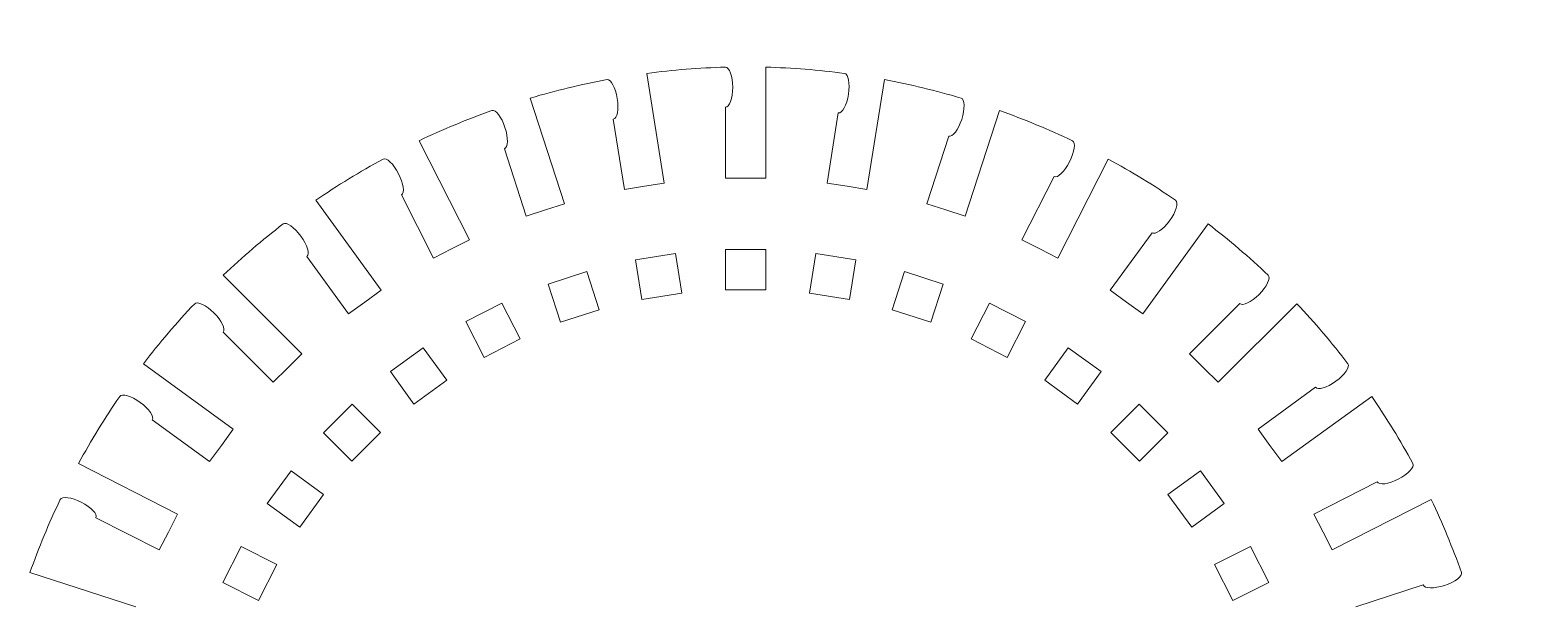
# Model space of a CAD drawing. Header units: millimetres. Extents: x -719 to 719, y -716 to 718.
# Drawn here: x -715.7 to -598.6, y -130.4 to -85.8 of the extents above; entities that cross this region are included whole.
import ezdxf

# ---------------------------------------------------------------- set-up
doc = ezdxf.new("R2010")
doc.units = ezdxf.units.MM
doc.header["$MEASUREMENT"] = 0
doc.layers.add('Layer 1', color=7, linetype='Continuous')

msp = doc.modelspace()

# ---------------------------------------------------------------- linework, layer by layer
at = {"layer": 'Layer 1', "color": 250, "lineweight": 9}
for points, knots in [([(-486.7161, -712.0604), (-650.2013, -480.9197), (-527.7505, -387.4721), (-435.6653, -317.1978), (-435.6653, -317.1978), (-435.6653, -317.1978), (-435.6653, -317.1978), (-435.6653, -317.1978), (-435.6653, -317.1978), (-398.5329, -288.8602), (-366.9284, -264.7421), (-366.9084, -239.3433), (-366.9084, -239.3433), (-366.9084, -239.3433), (-366.9084, -239.3433), (-366.9084, -239.3433), (-366.9084, -239.3433), (-366.8727, -188.1473), (-366.8431, -136.9512), (-366.7439, -85.7561)], [0, 0, 0, 0, 0.16666667, 0.16666667, 0.16666667, 0.16666667, 0.33333333, 0.33333333, 0.33333333, 0.33333333, 0.5, 0.5, 0.5, 0.5, 0.66666667, 0.66666667, 0.66666667, 0.66666667, 1, 1, 1, 1]), ([(-661.3677, -91.7939), (-661.0597, -91.7939), (-660.8109, -91.0892), (-660.8109, -90.2279), (-660.8109, -90.2279), (-660.8109, -90.2279), (-660.8109, -90.2279), (-660.8109, -90.2279), (-660.8109, -90.2279), (-660.8109, -90.2279), (-660.8109, -90.2279), (-660.8109, -90.2279), (-660.8109, -90.2279), (-660.8109, -90.2279), (-660.8109, -90.2279), (-660.8109, -90.2279), (-660.8109, -90.2279), (-660.8118, -89.3666), (-661.0623, -88.6619), (-661.3677, -88.6593), (-661.3677, -88.6593), (-661.3677, -88.6593), (-661.3677, -88.6593), (-661.3677, -88.6593), (-661.3677, -88.6593), (-661.3677, -88.6593), (-661.3677, -88.6593), (-661.3677, -88.6593)], [0, 0, 0, 0, 0.125, 0.125, 0.125, 0.125, 0.25, 0.25, 0.25, 0.25, 0.375, 0.375, 0.375, 0.375, 0.5, 0.5, 0.5, 0.5, 0.625, 0.625, 0.625, 0.625, 0.75, 0.75, 0.75, 0.75, 1, 1, 1, 1]), ([(-670.1321, -92.7318), (-669.8276, -92.683), (-669.6919, -91.9479), (-669.8267, -91.097), (-669.8267, -91.097), (-669.8267, -91.097), (-669.8267, -91.097), (-669.8267, -91.097), (-669.8267, -91.097), (-669.8267, -91.097), (-669.8267, -91.097), (-669.8267, -91.097), (-669.8267, -91.097), (-669.8267, -91.097), (-669.8267, -91.097), (-669.8267, -91.097), (-669.8267, -91.097), (-669.9624, -90.247), (-670.3209, -89.5902), (-670.6228, -89.6354), (-670.6228, -89.6354), (-670.6228, -89.6354), (-670.6228, -89.6354), (-670.6228, -89.6354), (-670.6228, -89.6354), (-670.6228, -89.6354), (-670.6228, -89.6354), (-670.6228, -89.6354)], [0, 0, 0, 0, 0.125, 0.125, 0.125, 0.125, 0.25, 0.25, 0.25, 0.25, 0.375, 0.375, 0.375, 0.375, 0.5, 0.5, 0.5, 0.5, 0.625, 0.625, 0.625, 0.625, 0.75, 0.75, 0.75, 0.75, 1, 1, 1, 1]), ([(-652.565, -92.2393), (-652.2605, -92.2872), (-651.9038, -91.6295), (-651.7699, -90.7795), (-651.7699, -90.7795), (-651.7699, -90.7795), (-651.7699, -90.7795), (-651.7699, -90.7795), (-651.7699, -90.7795), (-651.7699, -90.7795), (-651.7699, -90.7795), (-651.7699, -90.7795), (-651.7699, -90.7795), (-651.7699, -90.7795), (-651.7699, -90.7795), (-651.7699, -90.7795), (-651.7699, -90.7795), (-651.6359, -89.9286), (-651.7733, -89.1935), (-652.0744, -89.143), (-652.0744, -89.143), (-652.0744, -89.143), (-652.0744, -89.143), (-652.0744, -89.143), (-652.0744, -89.143), (-652.0744, -89.143), (-652.0744, -89.143), (-652.0744, -89.143)], [0, 0, 0, 0, 0.125, 0.125, 0.125, 0.125, 0.25, 0.25, 0.25, 0.25, 0.375, 0.375, 0.375, 0.375, 0.5, 0.5, 0.5, 0.5, 0.625, 0.625, 0.625, 0.625, 0.75, 0.75, 0.75, 0.75, 1, 1, 1, 1]), ([(-643.9399, -94.0559), (-643.6467, -94.1507), (-643.1917, -93.5574), (-642.9263, -92.7378), (-642.9263, -92.7378), (-642.9263, -92.7378), (-642.9263, -92.7378), (-642.9263, -92.7378), (-642.9263, -92.7378), (-642.9263, -92.7378), (-642.9263, -92.7378), (-642.9263, -92.7378), (-642.9263, -92.7378), (-642.9263, -92.7378), (-642.9263, -92.7378), (-642.9263, -92.7378), (-642.9263, -92.7378), (-642.661, -91.9192), (-642.681, -91.171), (-642.9707, -91.0744), (-642.9707, -91.0744), (-642.9707, -91.0744), (-642.9707, -91.0744), (-642.9707, -91.0744), (-642.9707, -91.0744), (-642.9707, -91.0744), (-642.9707, -91.0744), (-642.9707, -91.0744)], [0, 0, 0, 0, 0.125, 0.125, 0.125, 0.125, 0.25, 0.25, 0.25, 0.25, 0.375, 0.375, 0.375, 0.375, 0.5, 0.5, 0.5, 0.5, 0.625, 0.625, 0.625, 0.625, 0.75, 0.75, 0.75, 0.75, 1, 1, 1, 1]), ([(-678.6416, -95.0286), (-678.3492, -94.9337), (-678.3301, -94.1855), (-678.5963, -93.3669), (-678.5963, -93.3669), (-678.5963, -93.3669), (-678.5963, -93.3669), (-678.5963, -93.3669), (-678.5963, -93.3669), (-678.5963, -93.3669), (-678.5963, -93.3669), (-678.5963, -93.3669), (-678.5963, -93.3669), (-678.5963, -93.3669), (-678.5963, -93.3669), (-678.5963, -93.3669), (-678.5963, -93.3669), (-678.8634, -92.5482), (-679.3193, -91.9548), (-679.6107, -92.0471), (-679.6107, -92.0471), (-679.6107, -92.0471), (-679.6107, -92.0471), (-679.6107, -92.0471), (-679.6107, -92.0471), (-679.6107, -92.0471), (-679.6107, -92.0471), (-679.6107, -92.0471)], [0, 0, 0, 0, 0.125, 0.125, 0.125, 0.125, 0.25, 0.25, 0.25, 0.25, 0.375, 0.375, 0.375, 0.375, 0.5, 0.5, 0.5, 0.5, 0.625, 0.625, 0.625, 0.625, 0.75, 0.75, 0.75, 0.75, 1, 1, 1, 1]), ([(-635.7053, -97.1992), (-635.4304, -97.3393), (-634.8884, -96.8242), (-634.4978, -96.056), (-634.4978, -96.056), (-634.4978, -96.056), (-634.4978, -96.056), (-634.4978, -96.056), (-634.4978, -96.056), (-634.4978, -96.056), (-634.4978, -96.056), (-634.4978, -96.056), (-634.4978, -96.056), (-634.4978, -96.056), (-634.4978, -96.056), (-634.4978, -96.056), (-634.4978, -96.056), (-634.108, -95.2887), (-634.0106, -94.5466), (-634.282, -94.4065), (-634.282, -94.4065), (-634.282, -94.4065), (-634.282, -94.4065), (-634.282, -94.4065), (-634.282, -94.4065), (-634.282, -94.4065), (-634.282, -94.4065), (-634.282, -94.4065)], [0, 0, 0, 0, 0.125, 0.125, 0.125, 0.125, 0.25, 0.25, 0.25, 0.25, 0.375, 0.375, 0.375, 0.375, 0.5, 0.5, 0.5, 0.5, 0.625, 0.625, 0.625, 0.625, 0.75, 0.75, 0.75, 0.75, 1, 1, 1, 1]), ([(-686.6873, -98.6286), (-686.4133, -98.4885), (-686.5107, -97.7473), (-686.9022, -96.98), (-686.9022, -96.98), (-686.9022, -96.98), (-686.9022, -96.98), (-686.9022, -96.98), (-686.9022, -96.98), (-686.9022, -96.98), (-686.9022, -96.98), (-686.9022, -96.98), (-686.9022, -96.98), (-686.9022, -96.98), (-686.9022, -96.98), (-686.9022, -96.98), (-686.9022, -96.98), (-687.2946, -96.2135), (-687.8375, -95.6993), (-688.1106, -95.8359), (-688.1106, -95.8359), (-688.1106, -95.8359), (-688.1106, -95.8359), (-688.1106, -95.8359), (-688.1106, -95.8359), (-688.1106, -95.8359), (-688.1106, -95.8359), (-688.1106, -95.8359)], [0, 0, 0, 0, 0.125, 0.125, 0.125, 0.125, 0.25, 0.25, 0.25, 0.25, 0.375, 0.375, 0.375, 0.375, 0.5, 0.5, 0.5, 0.5, 0.625, 0.625, 0.625, 0.625, 0.75, 0.75, 0.75, 0.75, 1, 1, 1, 1]), ([(-628.0632, -101.5927), (-627.8144, -101.7737), (-627.1985, -101.3491), (-626.6921, -100.6522), (-626.6921, -100.6522), (-626.6921, -100.6522), (-626.6921, -100.6522), (-626.6921, -100.6522), (-626.6921, -100.6522), (-626.6921, -100.6522), (-626.6921, -100.6522), (-626.6921, -100.6522), (-626.6921, -100.6522), (-626.6921, -100.6522), (-626.6921, -100.6522), (-626.6921, -100.6522), (-626.6921, -100.6522), (-626.1866, -99.9554), (-625.9752, -99.2376), (-626.2214, -99.0567), (-626.2214, -99.0567), (-626.2214, -99.0567), (-626.2214, -99.0567), (-626.2214, -99.0567), (-626.2214, -99.0567), (-626.2214, -99.0567), (-626.2214, -99.0567), (-626.2214, -99.0567)], [0, 0, 0, 0, 0.125, 0.125, 0.125, 0.125, 0.25, 0.25, 0.25, 0.25, 0.375, 0.375, 0.375, 0.375, 0.5, 0.5, 0.5, 0.5, 0.625, 0.625, 0.625, 0.625, 0.75, 0.75, 0.75, 0.75, 1, 1, 1, 1]), ([(-694.071, -103.4432), (-693.8222, -103.2614), (-694.0345, -102.5445), (-694.5408, -101.8485), (-694.5408, -101.8485), (-694.5408, -101.8485), (-694.5408, -101.8485), (-694.5408, -101.8485), (-694.5408, -101.8485), (-694.5408, -101.8485), (-694.5408, -101.8485), (-694.5408, -101.8485), (-694.5408, -101.8485), (-694.5408, -101.8485), (-694.5408, -101.8485), (-694.5408, -101.8485), (-694.5408, -101.8485), (-695.048, -101.1525), (-695.6649, -100.7288), (-695.9128, -100.9071), (-695.9128, -100.9071), (-695.9128, -100.9071), (-695.9128, -100.9071), (-695.9128, -100.9071), (-695.9128, -100.9071), (-695.9128, -100.9071), (-695.9128, -100.9071), (-695.9128, -100.9071)], [0, 0, 0, 0, 0.125, 0.125, 0.125, 0.125, 0.25, 0.25, 0.25, 0.25, 0.375, 0.375, 0.375, 0.375, 0.5, 0.5, 0.5, 0.5, 0.625, 0.625, 0.625, 0.625, 0.75, 0.75, 0.75, 0.75, 1, 1, 1, 1]), ([(-661.3747, -102.9064), (-661.3747, -102.9064), (-658.2131, -102.9064), (-658.2131, -102.9064), (-658.2131, -102.9064), (-658.2131, -102.9064), (-658.2131, -106.0401), (-658.2131, -106.0401), (-658.2131, -106.0401), (-658.2131, -106.0401), (-661.3747, -106.0401), (-661.3747, -106.0401), (-661.3747, -106.0401), (-661.3747, -106.0401), (-661.3747, -102.9064), (-661.3747, -102.9064)], [0, 0, 0, 0, 0.2, 0.2, 0.2, 0.2, 0.4, 0.4, 0.4, 0.4, 0.6, 0.6, 0.6, 0.6, 1, 1, 1, 1]), ([(-668.3999, -103.7085), (-668.3999, -103.7085), (-665.2775, -103.2135), (-665.2775, -103.2135), (-665.2775, -103.2135), (-665.2775, -103.2135), (-664.7877, -106.3081), (-664.7877, -106.3081), (-664.7877, -106.3081), (-664.7877, -106.3081), (-667.9101, -106.8031), (-667.9101, -106.8031), (-667.9101, -106.8031), (-667.9101, -106.8031), (-668.3999, -103.7085), (-668.3999, -103.7085)], [0, 0, 0, 0, 0.2, 0.2, 0.2, 0.2, 0.4, 0.4, 0.4, 0.4, 0.6, 0.6, 0.6, 0.6, 1, 1, 1, 1]), ([(-654.3094, -103.2135), (-654.3094, -103.2135), (-651.187, -103.7085), (-651.187, -103.7085), (-651.187, -103.7085), (-651.187, -103.7085), (-651.6776, -106.8031), (-651.6776, -106.8031), (-651.6776, -106.8031), (-651.6776, -106.8031), (-654.8001, -106.3081), (-654.8001, -106.3081), (-654.8001, -106.3081), (-654.8001, -106.3081), (-654.3094, -103.2135), (-654.3094, -103.2135)], [0, 0, 0, 0, 0.2, 0.2, 0.2, 0.2, 0.4, 0.4, 0.4, 0.4, 0.6, 0.6, 0.6, 0.6, 1, 1, 1, 1]), ([(-675.2146, -105.5991), (-675.2146, -105.5991), (-672.207, -104.622), (-672.207, -104.622), (-672.207, -104.622), (-672.207, -104.622), (-671.2387, -107.6027), (-671.2387, -107.6027), (-671.2387, -107.6027), (-671.2387, -107.6027), (-674.2463, -108.5797), (-674.2463, -108.5797), (-674.2463, -108.5797), (-674.2463, -108.5797), (-675.2146, -105.5991), (-675.2146, -105.5991)], [0, 0, 0, 0, 0.2, 0.2, 0.2, 0.2, 0.4, 0.4, 0.4, 0.4, 0.6, 0.6, 0.6, 0.6, 1, 1, 1, 1]), ([(-647.3798, -104.622), (-647.3798, -104.622), (-644.3731, -105.5991), (-644.3731, -105.5991), (-644.3731, -105.5991), (-644.3731, -105.5991), (-645.3414, -108.5797), (-645.3414, -108.5797), (-645.3414, -108.5797), (-645.3414, -108.5797), (-648.3482, -107.6027), (-648.3482, -107.6027), (-648.3482, -107.6027), (-648.3482, -107.6027), (-647.3798, -104.622), (-647.3798, -104.622)], [0, 0, 0, 0, 0.2, 0.2, 0.2, 0.2, 0.4, 0.4, 0.4, 0.4, 0.6, 0.6, 0.6, 0.6, 1, 1, 1, 1]), ([(-621.2033, -107.1268), (-620.9858, -107.3443), (-620.3107, -107.0224), (-619.7017, -106.4125), (-619.7017, -106.4125), (-619.7017, -106.4125), (-619.7017, -106.4125), (-619.7017, -106.4125), (-619.7017, -106.4125), (-619.7017, -106.4125), (-619.7017, -106.4125), (-619.7017, -106.4125), (-619.7017, -106.4125), (-619.7017, -106.4125), (-619.7017, -106.4125), (-619.7017, -106.4125), (-619.7017, -106.4125), (-619.0935, -105.8035), (-618.7725, -105.1275), (-618.9865, -104.91), (-618.9865, -104.91), (-618.9865, -104.91), (-618.9865, -104.91), (-618.9865, -104.91), (-618.9865, -104.91), (-618.9865, -104.91), (-618.9865, -104.91), (-618.9865, -104.91)], [0, 0, 0, 0, 0.125, 0.125, 0.125, 0.125, 0.25, 0.25, 0.25, 0.25, 0.375, 0.375, 0.375, 0.375, 0.5, 0.5, 0.5, 0.5, 0.625, 0.625, 0.625, 0.625, 0.75, 0.75, 0.75, 0.75, 1, 1, 1, 1]), ([(-700.6099, -109.3531), (-700.3924, -109.1347), (-700.7152, -108.4605), (-701.3242, -107.8515), (-701.3242, -107.8515), (-701.3242, -107.8515), (-701.3242, -107.8515), (-701.3242, -107.8515), (-701.3242, -107.8515), (-701.3242, -107.8515), (-701.3242, -107.8515), (-701.3242, -107.8515), (-701.3242, -107.8515), (-701.3242, -107.8515), (-701.3242, -107.8515), (-701.3242, -107.8515), (-701.3242, -107.8515), (-701.9341, -107.2434), (-702.6092, -106.9215), (-702.8267, -107.1363), (-702.8267, -107.1363), (-702.8267, -107.1363), (-702.8267, -107.1363), (-702.8267, -107.1363), (-702.8267, -107.1363), (-702.8267, -107.1363), (-702.8267, -107.1363), (-702.8267, -107.1363)], [0, 0, 0, 0, 0.125, 0.125, 0.125, 0.125, 0.25, 0.25, 0.25, 0.25, 0.375, 0.375, 0.375, 0.375, 0.5, 0.5, 0.5, 0.5, 0.625, 0.625, 0.625, 0.625, 0.75, 0.75, 0.75, 0.75, 1, 1, 1, 1]), ([(-681.6483, -108.5327), (-681.6483, -108.5327), (-678.8312, -107.0972), (-678.8312, -107.0972), (-678.8312, -107.0972), (-678.8312, -107.0972), (-677.4088, -109.889), (-677.4088, -109.889), (-677.4088, -109.889), (-677.4088, -109.889), (-680.2258, -111.3245), (-680.2258, -111.3245), (-680.2258, -111.3245), (-680.2258, -111.3245), (-681.6483, -108.5327), (-681.6483, -108.5327)], [0, 0, 0, 0, 0.2, 0.2, 0.2, 0.2, 0.4, 0.4, 0.4, 0.4, 0.6, 0.6, 0.6, 0.6, 1, 1, 1, 1]), ([(-640.7557, -107.0972), (-640.7557, -107.0972), (-637.9395, -108.5327), (-637.9395, -108.5327), (-637.9395, -108.5327), (-637.9395, -108.5327), (-639.3619, -111.3245), (-639.3619, -111.3245), (-639.3619, -111.3245), (-639.3619, -111.3245), (-642.1781, -109.889), (-642.1781, -109.889), (-642.1781, -109.889), (-642.1781, -109.889), (-640.7557, -107.0972), (-640.7557, -107.0972)], [0, 0, 0, 0, 0.2, 0.2, 0.2, 0.2, 0.4, 0.4, 0.4, 0.4, 0.6, 0.6, 0.6, 0.6, 1, 1, 1, 1]), ([(-687.5443, -112.4373), (-687.5443, -112.4373), (-684.9865, -110.5789), (-684.9865, -110.5789), (-684.9865, -110.5789), (-684.9865, -110.5789), (-683.1447, -113.1132), (-683.1447, -113.1132), (-683.1447, -113.1132), (-683.1447, -113.1132), (-685.7025, -114.9716), (-685.7025, -114.9716), (-685.7025, -114.9716), (-685.7025, -114.9716), (-687.5443, -112.4373), (-687.5443, -112.4373)], [0, 0, 0, 0, 0.2, 0.2, 0.2, 0.2, 0.4, 0.4, 0.4, 0.4, 0.6, 0.6, 0.6, 0.6, 1, 1, 1, 1]), ([(-634.6004, -110.5789), (-634.6004, -110.5789), (-632.0426, -112.4373), (-632.0426, -112.4373), (-632.0426, -112.4373), (-632.0426, -112.4373), (-633.8844, -114.9716), (-633.8844, -114.9716), (-633.8844, -114.9716), (-633.8844, -114.9716), (-636.4422, -113.1132), (-636.4422, -113.1132), (-636.4422, -113.1132), (-636.4422, -113.1132), (-634.6004, -110.5789), (-634.6004, -110.5789)], [0, 0, 0, 0, 0.2, 0.2, 0.2, 0.2, 0.4, 0.4, 0.4, 0.4, 0.6, 0.6, 0.6, 0.6, 1, 1, 1, 1]), ([(-615.2934, -113.6666), (-615.1124, -113.9154), (-614.3955, -113.7022), (-613.6987, -113.1959), (-613.6987, -113.1959), (-613.6987, -113.1959), (-613.6987, -113.1959), (-613.6987, -113.1959), (-613.6987, -113.1959), (-613.6987, -113.1959), (-613.6987, -113.1959), (-613.6987, -113.1959), (-613.6987, -113.1959), (-613.6987, -113.1959), (-613.6987, -113.1959), (-613.6987, -113.1959), (-613.6987, -113.1959), (-613.0027, -112.6887), (-612.5798, -112.0719), (-612.7573, -111.8239), (-612.7573, -111.8239), (-612.7573, -111.8239), (-612.7573, -111.8239), (-612.7573, -111.8239), (-612.7573, -111.8239), (-612.7573, -111.8239), (-612.7573, -111.8239), (-612.7573, -111.8239)], [0, 0, 0, 0, 0.125, 0.125, 0.125, 0.125, 0.25, 0.25, 0.25, 0.25, 0.375, 0.375, 0.375, 0.375, 0.5, 0.5, 0.5, 0.5, 0.625, 0.625, 0.625, 0.625, 0.75, 0.75, 0.75, 0.75, 1, 1, 1, 1]), ([(-706.1449, -116.2131), (-705.9639, -115.9634), (-706.3876, -115.3474), (-707.0845, -114.8419), (-707.0845, -114.8419), (-707.0845, -114.8419), (-707.0845, -114.8419), (-707.0845, -114.8419), (-707.0845, -114.8419), (-707.0845, -114.8419), (-707.0845, -114.8419), (-707.0845, -114.8419), (-707.0845, -114.8419), (-707.0845, -114.8419), (-707.0845, -114.8419), (-707.0845, -114.8419), (-707.0845, -114.8419), (-707.7813, -114.3365), (-708.4991, -114.1251), (-708.6801, -114.3704), (-708.6801, -114.3704), (-708.6801, -114.3704), (-708.6801, -114.3704), (-708.6801, -114.3704), (-708.6801, -114.3704), (-708.6801, -114.3704), (-708.6801, -114.3704), (-708.6801, -114.3704)], [0, 0, 0, 0, 0.125, 0.125, 0.125, 0.125, 0.25, 0.25, 0.25, 0.25, 0.375, 0.375, 0.375, 0.375, 0.5, 0.5, 0.5, 0.5, 0.625, 0.625, 0.625, 0.625, 0.75, 0.75, 0.75, 0.75, 1, 1, 1, 1]), ([(-692.7573, -117.2153), (-692.7573, -117.2153), (-690.5214, -114.9794), (-690.5214, -114.9794), (-690.5214, -114.9794), (-690.5214, -114.9794), (-688.3064, -117.1953), (-688.3064, -117.1953), (-688.3064, -117.1953), (-688.3064, -117.1953), (-690.5414, -119.4312), (-690.5414, -119.4312), (-690.5414, -119.4312), (-690.5414, -119.4312), (-692.7573, -117.2153), (-692.7573, -117.2153)], [0, 0, 0, 0, 0.2, 0.2, 0.2, 0.2, 0.4, 0.4, 0.4, 0.4, 0.6, 0.6, 0.6, 0.6, 1, 1, 1, 1]), ([(-629.0655, -114.9794), (-629.0655, -114.9794), (-626.8304, -117.2153), (-626.8304, -117.2153), (-626.8304, -117.2153), (-626.8304, -117.2153), (-629.0455, -119.4312), (-629.0455, -119.4312), (-629.0455, -119.4312), (-629.0455, -119.4312), (-631.2814, -117.1953), (-631.2814, -117.1953), (-631.2814, -117.1953), (-631.2814, -117.1953), (-629.0655, -114.9794), (-629.0655, -114.9794)], [0, 0, 0, 0, 0.2, 0.2, 0.2, 0.2, 0.4, 0.4, 0.4, 0.4, 0.6, 0.6, 0.6, 0.6, 1, 1, 1, 1]), ([(-697.1586, -122.7502), (-697.1586, -122.7502), (-695.3003, -120.1924), (-695.3003, -120.1924), (-695.3003, -120.1924), (-695.3003, -120.1924), (-692.7651, -122.0342), (-692.7651, -122.0342), (-692.7651, -122.0342), (-692.7651, -122.0342), (-694.6235, -124.592), (-694.6235, -124.592), (-694.6235, -124.592), (-694.6235, -124.592), (-697.1586, -122.7502), (-697.1586, -122.7502)], [0, 0, 0, 0, 0.2, 0.2, 0.2, 0.2, 0.4, 0.4, 0.4, 0.4, 0.6, 0.6, 0.6, 0.6, 1, 1, 1, 1]), ([(-624.2874, -120.1924), (-624.2874, -120.1924), (-622.4291, -122.7502), (-622.4291, -122.7502), (-622.4291, -122.7502), (-622.4291, -122.7502), (-624.9643, -124.592), (-624.9643, -124.592), (-624.9643, -124.592), (-624.9643, -124.592), (-626.8226, -122.0342), (-626.8226, -122.0342), (-626.8226, -122.0342), (-626.8226, -122.0342), (-624.2874, -120.1924), (-624.2874, -120.1924)], [0, 0, 0, 0, 0.2, 0.2, 0.2, 0.2, 0.4, 0.4, 0.4, 0.4, 0.6, 0.6, 0.6, 0.6, 1, 1, 1, 1]), ([(-610.4788, -121.0494), (-610.3396, -121.3234), (-609.5975, -121.226), (-608.831, -120.8345), (-608.831, -120.8345), (-608.831, -120.8345), (-608.831, -120.8345), (-608.831, -120.8345), (-608.831, -120.8345), (-608.831, -120.8345), (-608.831, -120.8345), (-608.831, -120.8345), (-608.831, -120.8345), (-608.831, -120.8345), (-608.831, -120.8345), (-608.831, -120.8345), (-608.831, -120.8345), (-608.0637, -120.443), (-607.5495, -119.8992), (-607.6861, -119.6261), (-607.6861, -119.6261), (-607.6861, -119.6261), (-607.6861, -119.6261), (-607.6861, -119.6261), (-607.6861, -119.6261), (-607.6861, -119.6261), (-607.6861, -119.6261), (-607.6861, -119.6261)], [0, 0, 0, 0, 0.125, 0.125, 0.125, 0.125, 0.25, 0.25, 0.25, 0.25, 0.375, 0.375, 0.375, 0.375, 0.5, 0.5, 0.5, 0.5, 0.625, 0.625, 0.625, 0.625, 0.75, 0.75, 0.75, 0.75, 1, 1, 1, 1]), ([(-710.5375, -123.8543), (-710.3983, -123.5802), (-710.9125, -123.0382), (-711.6807, -122.6476), (-711.6807, -122.6476), (-711.6807, -122.6476), (-711.6807, -122.6476), (-711.6807, -122.6476), (-711.6807, -122.6476), (-711.6807, -122.6476), (-711.6807, -122.6476), (-711.6807, -122.6476), (-711.6807, -122.6476), (-711.6807, -122.6476), (-711.6807, -122.6476), (-711.6807, -122.6476), (-711.6807, -122.6476), (-712.448, -122.2569), (-713.1901, -122.1604), (-713.3302, -122.4318), (-713.3302, -122.4318), (-713.3302, -122.4318), (-713.3302, -122.4318), (-713.3302, -122.4318), (-713.3302, -122.4318), (-713.3302, -122.4318), (-713.3302, -122.4318), (-713.3302, -122.4318)], [0, 0, 0, 0, 0.125, 0.125, 0.125, 0.125, 0.25, 0.25, 0.25, 0.25, 0.375, 0.375, 0.375, 0.375, 0.5, 0.5, 0.5, 0.5, 0.625, 0.625, 0.625, 0.625, 0.75, 0.75, 0.75, 0.75, 1, 1, 1, 1]), ([(-700.6395, -128.9055), (-700.6395, -128.9055), (-699.204, -126.0884), (-699.204, -126.0884), (-699.204, -126.0884), (-699.204, -126.0884), (-696.4122, -127.5109), (-696.4122, -127.5109), (-696.4122, -127.5109), (-696.4122, -127.5109), (-697.8477, -130.3279), (-697.8477, -130.3279), (-697.8477, -130.3279), (-697.8477, -130.3279), (-700.6395, -128.9055), (-700.6395, -128.9055)], [0, 0, 0, 0, 0.2, 0.2, 0.2, 0.2, 0.4, 0.4, 0.4, 0.4, 0.6, 0.6, 0.6, 0.6, 1, 1, 1, 1]), ([(-620.3837, -126.0884), (-620.3837, -126.0884), (-618.9482, -128.9055), (-618.9482, -128.9055), (-618.9482, -128.9055), (-618.9482, -128.9055), (-621.7401, -130.3279), (-621.7401, -130.3279), (-621.7401, -130.3279), (-621.7401, -130.3279), (-623.1756, -127.5109), (-623.1756, -127.5109), (-623.1756, -127.5109), (-623.1756, -127.5109), (-620.3837, -126.0884), (-620.3837, -126.0884)], [0, 0, 0, 0, 0.2, 0.2, 0.2, 0.2, 0.4, 0.4, 0.4, 0.4, 0.6, 0.6, 0.6, 0.6, 1, 1, 1, 1]), ([(-606.8796, -129.0951), (-606.7839, -129.3883), (-606.0366, -129.4075), (-605.217, -129.1404), (-605.217, -129.1404), (-605.217, -129.1404), (-605.217, -129.1404), (-605.217, -129.1404), (-605.217, -129.1404), (-605.217, -129.1404), (-605.217, -129.1404), (-605.217, -129.1404), (-605.217, -129.1404), (-605.217, -129.1404), (-605.217, -129.1404), (-605.217, -129.1404), (-605.217, -129.1404), (-604.3984, -128.8733), (-603.8059, -128.4174), (-603.8981, -128.1268), (-603.8981, -128.1268), (-603.8981, -128.1268), (-603.8981, -128.1268), (-603.8981, -128.1268), (-603.8981, -128.1268), (-603.8981, -128.1268), (-603.8981, -128.1268), (-603.8981, -128.1268)], [0, 0, 0, 0, 0.125, 0.125, 0.125, 0.125, 0.25, 0.25, 0.25, 0.25, 0.375, 0.375, 0.375, 0.375, 0.5, 0.5, 0.5, 0.5, 0.625, 0.625, 0.625, 0.625, 0.75, 0.75, 0.75, 0.75, 1, 1, 1, 1])]:
    msp.add_open_spline(points, degree=3, knots=knots, dxfattribs=at)
for points in [[(-661.3677, -88.6593), (-663.4235, -88.7141), (-665.4741, -88.875), (-667.5134, -89.143)], [(-658.22, -97.3384), (-658.22, -97.3384), (-658.22, -88.6593), (-658.22, -88.6593)], [(-652.0744, -89.143), (-654.1128, -88.875), (-656.1642, -88.7141), (-658.22, -88.6593)], [(-670.6228, -89.6354), (-672.6438, -90.0113), (-674.6448, -90.4915), (-676.6162, -91.0744)], [(-666.1553, -97.7151), (-666.1553, -97.7151), (-667.5134, -89.143), (-667.5134, -89.143)], [(-650.3231, -98.2075), (-650.3231, -98.2075), (-648.965, -89.6354), (-648.965, -89.6354)], [(-642.9707, -91.0744), (-644.943, -90.4915), (-646.9431, -90.0113), (-648.965, -89.6354)], [(-673.934, -99.329), (-673.934, -99.329), (-676.6162, -91.0744), (-676.6162, -91.0744)], [(-679.6107, -92.0471), (-681.5482, -92.7344), (-683.4492, -93.5217), (-685.3058, -94.4065)], [(-661.3677, -97.3384), (-661.3677, -97.3384), (-661.3677, -91.7939), (-661.3677, -91.7939)], [(-653.4324, -97.7151), (-653.4324, -97.7151), (-652.565, -92.2393), (-652.565, -92.2393)], [(-642.6592, -100.3016), (-642.6592, -100.3016), (-639.977, -92.0471), (-639.977, -92.0471)], [(-634.282, -94.4065), (-636.1386, -93.5217), (-638.0395, -92.7344), (-639.977, -92.0471)], [(-669.2647, -98.2075), (-669.2647, -98.2075), (-670.1321, -92.7318), (-670.1321, -92.7318)], [(-681.3655, -102.1399), (-681.3655, -102.1399), (-685.3058, -94.4065), (-685.3058, -94.4065)], [(-645.6529, -99.329), (-645.6529, -99.329), (-643.9399, -94.0559), (-643.9399, -94.0559)], [(-688.1106, -95.8359), (-689.9168, -96.8173), (-691.6716, -97.8926), (-693.3663, -99.0567)], [(-676.9285, -100.3016), (-676.9285, -100.3016), (-678.6416, -95.0286), (-678.6416, -95.0286)], [(-635.4173, -103.5685), (-635.4173, -103.5685), (-631.4771, -95.8359), (-631.4771, -95.8359)], [(-626.2214, -99.0567), (-627.9162, -97.8926), (-629.6701, -96.8173), (-631.4771, -95.8359)], [(-669.2647, -98.2075), (-669.2647, -98.2075), (-667.71, -97.9613), (-667.71, -97.9613)], [(-666.1553, -97.7151), (-666.1553, -97.7151), (-667.71, -97.9613), (-667.71, -97.9613)], [(-661.3677, -97.3384), (-661.3677, -97.3384), (-659.7939, -97.3384), (-659.7939, -97.3384)], [(-658.22, -97.3384), (-658.22, -97.3384), (-659.7939, -97.3384), (-659.7939, -97.3384)], [(-653.4324, -97.7151), (-653.4324, -97.7151), (-651.8777, -97.9613), (-651.8777, -97.9613)], [(-650.3231, -98.2075), (-650.3231, -98.2075), (-651.8777, -97.9613), (-651.8777, -97.9613)], [(-638.2222, -102.1399), (-638.2222, -102.1399), (-635.7053, -97.1992), (-635.7053, -97.1992)], [(-688.2646, -106.0784), (-688.2646, -106.0784), (-693.3663, -99.0567), (-693.3663, -99.0567)], [(-684.1704, -103.5685), (-684.1704, -103.5685), (-686.6873, -98.6286), (-686.6873, -98.6286)], [(-673.934, -99.329), (-673.934, -99.329), (-675.4313, -99.8153), (-675.4313, -99.8153)], [(-645.6529, -99.329), (-645.6529, -99.329), (-644.1565, -99.8153), (-644.1565, -99.8153)], [(-676.9285, -100.3016), (-676.9285, -100.3016), (-675.4313, -99.8153), (-675.4313, -99.8153)], [(-642.6592, -100.3016), (-642.6592, -100.3016), (-644.1565, -99.8153), (-644.1565, -99.8153)], [(-695.9128, -100.9071), (-697.5441, -102.1591), (-699.1083, -103.4954), (-700.6004, -104.91)], [(-631.3223, -106.0784), (-631.3223, -106.0784), (-628.0632, -101.5927), (-628.0632, -101.5927)], [(-628.7758, -107.928), (-628.7758, -107.928), (-623.6741, -100.9071), (-623.6741, -100.9071)], [(-618.9865, -104.91), (-620.4786, -103.4954), (-622.0437, -102.1591), (-623.6741, -100.9071)], [(-684.1704, -103.5685), (-684.1704, -103.5685), (-682.768, -102.8542), (-682.768, -102.8542)], [(-681.3655, -102.1399), (-681.3655, -102.1399), (-682.768, -102.8542), (-682.768, -102.8542)], [(-638.2222, -102.1399), (-638.2222, -102.1399), (-636.8198, -102.8542), (-636.8198, -102.8542)], [(-635.4173, -103.5685), (-635.4173, -103.5685), (-636.8198, -102.8542), (-636.8198, -102.8542)], [(-690.812, -107.928), (-690.812, -107.928), (-694.071, -103.4432), (-694.071, -103.4432)], [(-694.4634, -111.047), (-694.4634, -111.047), (-700.6004, -104.91), (-700.6004, -104.91)], [(-688.2646, -106.0784), (-688.2646, -106.0784), (-689.5383, -107.0032), (-689.5383, -107.0032)], [(-631.3223, -106.0784), (-631.3223, -106.0784), (-630.0494, -107.0032), (-630.0494, -107.0032)], [(-702.8267, -107.1363), (-704.2413, -108.6284), (-705.5776, -110.1927), (-706.8304, -111.8239)], [(-690.812, -107.928), (-690.812, -107.928), (-689.5383, -107.0032), (-689.5383, -107.0032)], [(-628.7758, -107.928), (-628.7758, -107.928), (-630.0494, -107.0032), (-630.0494, -107.0032)], [(-625.1244, -111.047), (-625.1244, -111.047), (-621.2033, -107.1268), (-621.2033, -107.1268)], [(-622.898, -113.2733), (-622.898, -113.2733), (-616.7611, -107.1363), (-616.7611, -107.1363)], [(-612.7573, -111.8239), (-614.0101, -110.1927), (-615.3456, -108.6284), (-616.7611, -107.1363)], [(-696.6897, -113.2733), (-696.6897, -113.2733), (-700.6099, -109.3531), (-700.6099, -109.3531)], [(-694.4634, -111.047), (-694.4634, -111.047), (-695.5761, -112.1606), (-695.5761, -112.1606)], [(-625.1244, -111.047), (-625.1244, -111.047), (-624.0108, -112.1606), (-624.0108, -112.1606)], [(-699.8087, -116.9256), (-699.8087, -116.9256), (-706.8304, -111.8239), (-706.8304, -111.8239)], [(-696.6897, -113.2733), (-696.6897, -113.2733), (-695.5761, -112.1606), (-695.5761, -112.1606)], [(-622.898, -113.2733), (-622.898, -113.2733), (-624.0108, -112.1606), (-624.0108, -112.1606)], [(-708.6801, -114.3704), (-709.8441, -116.0652), (-710.9194, -117.8199), (-711.9017, -119.6261)], [(-619.7791, -116.9256), (-619.7791, -116.9256), (-615.2934, -113.6666), (-615.2934, -113.6666)], [(-617.9286, -119.4721), (-617.9286, -119.4721), (-610.9068, -114.3704), (-610.9068, -114.3704)], [(-607.6861, -119.6261), (-608.6683, -117.8199), (-609.7428, -116.0652), (-610.9068, -114.3704)], [(-701.6592, -119.4721), (-701.6592, -119.4721), (-706.1449, -116.2131), (-706.1449, -116.2131)], [(-699.8087, -116.9256), (-699.8087, -116.9256), (-700.7335, -118.1984), (-700.7335, -118.1984)], [(-619.7791, -116.9256), (-619.7791, -116.9256), (-618.8534, -118.1984), (-618.8534, -118.1984)], [(-701.6592, -119.4721), (-701.6592, -119.4721), (-700.7335, -118.1984), (-700.7335, -118.1984)], [(-617.9286, -119.4721), (-617.9286, -119.4721), (-618.8534, -118.1984), (-618.8534, -118.1984)], [(-704.1682, -123.5663), (-704.1682, -123.5663), (-711.9017, -119.6261), (-711.9017, -119.6261)], [(-615.4195, -123.5663), (-615.4195, -123.5663), (-610.4788, -121.0494), (-610.4788, -121.0494)], [(-713.3302, -122.4318), (-714.215, -124.2875), (-715.0023, -126.1885), (-715.6896, -128.1268)], [(-613.9901, -126.372), (-613.9901, -126.372), (-606.2567, -122.4318), (-606.2567, -122.4318)], [(-603.8981, -128.1268), (-604.5854, -126.1885), (-605.3728, -124.2875), (-606.2567, -122.4318)], [(-705.5976, -126.372), (-705.5976, -126.372), (-710.5375, -123.8543), (-710.5375, -123.8543)], [(-704.1682, -123.5663), (-704.1682, -123.5663), (-704.8825, -124.9696), (-704.8825, -124.9696)], [(-615.4195, -123.5663), (-615.4195, -123.5663), (-614.7044, -124.9696), (-614.7044, -124.9696)], [(-705.5976, -126.372), (-705.5976, -126.372), (-704.8825, -124.9696), (-704.8825, -124.9696)], [(-613.9901, -126.372), (-613.9901, -126.372), (-614.7044, -124.9696), (-614.7044, -124.9696)], [(-707.4351, -130.8082), (-707.4351, -130.8082), (-715.6896, -128.1268), (-715.6896, -128.1268)], [(-612.1527, -130.8082), (-612.1527, -130.8082), (-606.8796, -129.0951), (-606.8796, -129.0951)]]:
    msp.add_open_spline(points, degree=3, dxfattribs=at)

doc.saveas('drawing.dxf')
